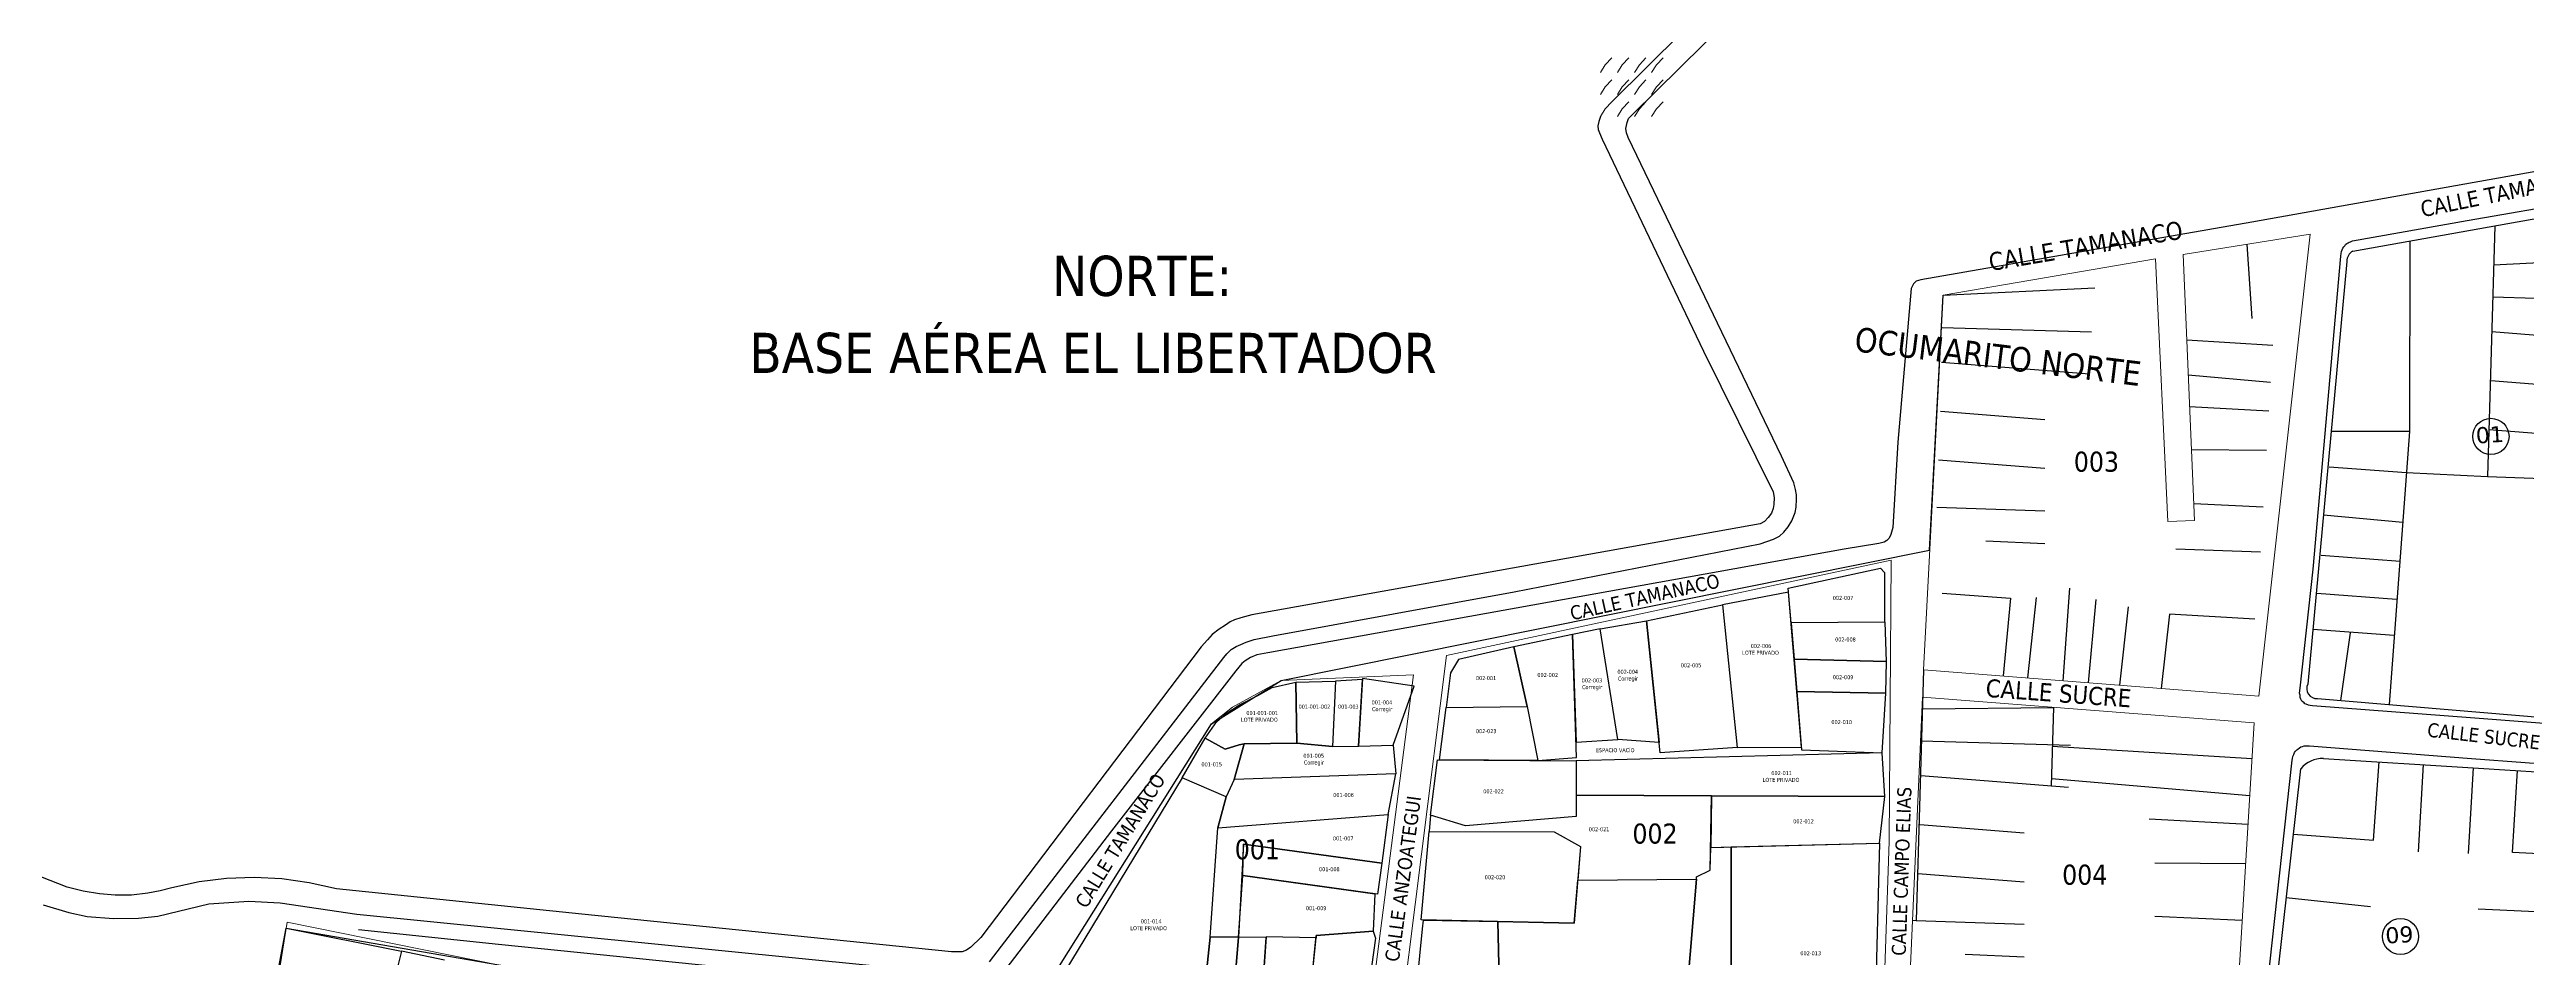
# Model space of a CAD drawing. Header units: metres. Extents: x 2 to 659295185, y -28 to 1124222152.
# Drawn here: x 658621 to 659239, y 1124797 to 1125023 of the extents above; entities that cross this region are included whole.
import ezdxf
from ezdxf.enums import TextEntityAlignment as Align

# ---------------------------------------------------------------- set-up
doc = ezdxf.new("R2010")
doc.units = ezdxf.units.M
doc.header["$MEASUREMENT"] = 0
for name, color, linetype in [('CALLES', 1, 'CONTINUOUS'), ('División Parroquial', 130, 'CONTINUOUS'), ('MANZANA', 30, 'CONTINUOUS'), ('Numero de manzana', 6, 'CONTINUOUS'), ('Parcelas', 140, 'CONTINUOUS'), ('texto', 255, 'CONTINUOUS'), ('TEXTOS', 7, 'CONTINUOUS')]:
    doc.layers.add(name, color=color, linetype=linetype)
doc.styles.add('ROMAN', font='verdana.ttf')
doc.styles.get("Standard").update_dxf_attribs({"font": 'tahoma.ttf'})

# ---------------------------------------------------------------- blocks, each defined once
blk = doc.blocks.new('*U1612')
at = {"layer": 'MANZANA', "lineweight": -2}
for p, q in [((-0.22, 0.06), (-1.42, -1.83)), ((1.42, 1.83), (-0.22, 0.06))]:
    blk.add_line(p, q, dxfattribs=at)
blk = doc.blocks.new('*U1613')
at = {"layer": 'texto', "color": 0, "linetype": 'ByBlock', "lineweight": -2, "transparency": 16777216}
for p in [(0, 10.98), (4.25, 10.98), (8.51, 10.98), (12.76, 10.98), (0, 5.49), (4.25, 5.49), (8.51, 5.49), (12.76, 5.49), (0, 0), (4.25, 0), (8.51, 0), (12.76, 0)]:
    blk.add_blockref('*U1612', p, dxfattribs=at)

msp = doc.modelspace()

# ---------------------------------------------------------------- linework, layer by layer
at = {"layer": 'División Parroquial', "lineweight": -3}
msp.add_line((659168.836, 1124974.8375), (659170.1187, 1124956.3331), dxfattribs=at)
at = {"layer": 'MANZANA', "lineweight": -2}
for p, q in [((659116.3468, 1125115.0061), (659010.6433, 1125010.3474)), ((659015.8052, 1125007.168), (659094.1324, 1125084.4923)), ((659404.2834, 1125022.185), (659170.0932, 1124980.3235)), ((659007.3779, 1125005.4684), (659007.1635, 1125004.3686)), ((659007.1635, 1125004.3686), (659007.2707, 1125003.4788)), ((659007.8067, 1125006.6881), (659007.3779, 1125005.4684)), ((659014.1725, 1125003.7287), (659014.5023, 1125005.1685)), ((659014.5023, 1125005.1685), (659014.8239, 1125006.1682)), ((659014.8239, 1125006.1682), (659015.8052, 1125007.168)), ((659007.2707, 1125003.4788), (659007.6088, 1125002.599)), ((659007.6088, 1125002.599), (659008.2685, 1125001.0493)), ((659008.2685, 1125001.0493), (659033.4925, 1124948.19)), ((659014.2879, 1125002.629), (659014.1725, 1125003.7287)), ((659014.7332, 1125001.4092), (659014.2879, 1125002.629)), ((659052.895, 1124922.0654), (659014.7332, 1125001.4092)), ((659223.7819, 1124980.7834), (659266.1573, 1124988.0519)), ((659170.0932, 1124980.3235), (659087.6512, 1124966.0164)), ((659195.2018, 1124975.6745), (659223.7819, 1124980.7834)), ((659192.4806, 1124973.005), (659192.5878, 1124973.4549)), ((659192.5878, 1124973.4549), (659192.8022, 1124973.8948)), ((659192.8022, 1124973.8948), (659193.0249, 1124974.2248)), ((659193.0249, 1124974.2248), (659193.2392, 1124974.4547)), ((659193.2392, 1124974.4547), (659193.4536, 1124974.7846)), ((659193.4536, 1124974.7846), (659193.7835, 1124975.0046)), ((659193.7835, 1124975.0046), (659194.1133, 1124975.2245)), ((659194.1133, 1124975.2245), (659194.3277, 1124975.3445)), ((659194.3277, 1124975.3445), (659194.6575, 1124975.4545)), ((659194.6575, 1124975.4545), (659195.2018, 1124975.6745)), ((659185.381, 1124893.9011), (659192.2662, 1124971.9052)), ((659192.2662, 1124971.9052), (659192.3734, 1124972.5651)), ((659192.3734, 1124972.5651), (659192.4806, 1124973.005)), ((659085.2517, 1124963.7869), (659081.9121, 1124925.5047)), ((659085.7877, 1124965.0066), (659085.2517, 1124963.7869)), ((659086.4473, 1124965.6765), (659085.7877, 1124965.0066)), ((659087.6512, 1124966.0164), (659086.4473, 1124965.6765)), ((659089.8071, 1124898.6566), (659093.213, 1124962.146)), ((659033.4925, 1124948.19), (659050.85, 1124913.2072)), ((659081.9121, 1124925.5047), (659080.6917, 1124904.269)), ((659055.9872, 1124915.4367), (659052.895, 1124922.0654)), ((659050.85, 1124913.2072), (659051.0726, 1124911.7675)), ((659051.0726, 1124911.7675), (659050.9737, 1124909.9978)), ((659056.4324, 1124913.7771), (659055.9872, 1124915.4367)), ((659056.6633, 1124912.4573), (659056.4324, 1124913.7771)), ((659056.6633, 1124911.3475), (659056.6633, 1124912.4573)), ((659048.6896, 1124905.7887), (659047.6011, 1124905.2288)), ((659049.5637, 1124906.7785), (659048.6896, 1124905.7887)), ((659050.4377, 1124907.8883), (659049.5637, 1124906.7785)), ((659050.8665, 1124908.998), (659050.4377, 1124907.8883)), ((659050.9737, 1124909.9978), (659050.8665, 1124908.998)), ((659054.6184, 1124904.4789), (659055.4842, 1124905.9287)), ((659055.4842, 1124905.9287), (659056.35, 1124908.0282)), ((659056.35, 1124908.0282), (659056.5644, 1124909.358)), ((659056.5644, 1124909.358), (659056.6633, 1124911.3475)), ((659047.6011, 1124905.2288), (658920.9285, 1124882.5434)), ((658986.318, 1124888.2522), (659047.6176, 1124900.2498)), ((659047.6176, 1124900.2498), (659050.8995, 1124901.3696)), ((659050.8995, 1124901.3696), (659052.4332, 1124902.1494)), ((659052.4332, 1124902.1494), (659053.5217, 1124903.1492)), ((659053.5217, 1124903.1492), (659054.6184, 1124904.4789)), ((659077.2037, 1124900.2698), (659068.5538, 1124898.9001)), ((659078.5148, 1124900.6097), (659077.2037, 1124900.2698)), ((659079.1745, 1124901.0496), (659078.5148, 1124900.6097)), ((659079.7187, 1124901.6095), (659079.1745, 1124901.0496)), ((659080.1557, 1124902.4993), (659079.7187, 1124901.6095)), ((659080.6917, 1124904.269), (659080.1557, 1124902.4993)), ((659068.5538, 1124898.9001), (658924.9112, 1124873.0453)), ((658928.238, 1124866.145), (659089.8071, 1124898.6566)), ((659182.1156, 1124864.2471), (659185.381, 1124893.9011)), ((658926.2058, 1124877.2545), (658986.318, 1124888.2522)), ((658915.5604, 1124880.7438), (658914.3648, 1124879.9639)), ((658916.6571, 1124881.3037), (658915.5604, 1124880.7438)), ((658918.1909, 1124881.7536), (658916.6571, 1124881.3037)), ((658920.9285, 1124882.5434), (658918.1909, 1124881.7536)), ((658908.3618, 1124874.515), (658853.461, 1124802.1598)), ((658909.8873, 1124876.2947), (658908.3618, 1124874.515)), ((658911.0829, 1124877.6244), (658909.8873, 1124876.2947)), ((658912.8311, 1124878.9641), (658911.0829, 1124877.6244)), ((658914.3648, 1124879.9639), (658912.8311, 1124878.9641)), ((658915.8161, 1124873.8852), (658917.0117, 1124874.665)), ((658917.0117, 1124874.665), (658918.2156, 1124875.1149)), ((658918.2156, 1124875.1149), (658919.5349, 1124875.6748)), ((658919.5349, 1124875.6748), (658921.4975, 1124876.3447)), ((658921.4975, 1124876.3447), (658926.2058, 1124877.2545)), ((658858.6146, 1124799.9702), (658913.9607, 1124871.8856)), ((658916.9293, 1124868.5863), (658885.9908, 1124828.7444)), ((658913.9607, 1124871.8856), (658914.7194, 1124872.7754)), ((658914.7194, 1124872.7754), (658915.8161, 1124873.8852)), ((658918.463, 1124870.3659), (658916.9293, 1124868.5863)), ((658919.3288, 1124871.0258), (658918.463, 1124870.3659)), ((658920.6399, 1124871.9156), (658919.3288, 1124871.0258)), ((658922.1736, 1124872.5954), (658920.6399, 1124871.9156)), ((658924.9112, 1124873.0453), (658922.1736, 1124872.5954)), ((658910.885, 1124855.343), (658928.238, 1124866.145)), ((659182.0167, 1124863.0274), (659182.1156, 1124864.2471)), ((659182.1239, 1124862.4775), (659182.0167, 1124863.0274)), ((659182.1321, 1124861.9176), (659182.1239, 1124862.4775)), ((658909.3282, 1124851.7878), (658912.2605, 1124855.9483)), ((659182.3465, 1124861.4777), (659182.1321, 1124861.9176)), ((659182.5691, 1124861.0378), (659182.3465, 1124861.4777)), ((659182.7918, 1124860.8178), (659182.5691, 1124861.0378)), ((659183.1216, 1124860.5979), (659182.7918, 1124860.8178)), ((659183.3442, 1124860.3779), (659183.1216, 1124860.5979)), ((659183.6658, 1124860.2679), (659183.3442, 1124860.3779)), ((659184.2183, 1124860.048), (659183.6658, 1124860.2679)), ((659184.6553, 1124859.938), (659184.2183, 1124860.048)), ((659185.2078, 1124859.828), (659184.6553, 1124859.938)), ((659225.6537, 1124856.8087), (659185.2078, 1124859.828)), ((659257.4414, 1124854.2992), (659225.6537, 1124856.8087)), ((658866.685, 1124785.02), (658910.885, 1124855.343)), ((658903.5658, 1124841.9514), (658909.3282, 1124851.7878)), ((659182.734, 1124849.7601), (659183.1711, 1124849.8701)), ((659183.1711, 1124849.8701), (659183.6081, 1124849.8701)), ((659183.6081, 1124849.8701), (659184.4822, 1124849.8801)), ((659184.4822, 1124849.8801), (659224.8208, 1124846.7407)), ((659172.3278, 1124774.5054), (659180.1201, 1124846.3208)), ((659180.1201, 1124846.3208), (659180.2273, 1124846.7607)), ((659180.2273, 1124846.7607), (659180.3345, 1124847.2006)), ((659180.3345, 1124847.2006), (659180.5489, 1124847.7605)), ((659180.5489, 1124847.7605), (659180.7633, 1124848.2004)), ((659180.7633, 1124848.2004), (659180.9859, 1124848.5303)), ((659180.9859, 1124848.5303), (659181.3075, 1124848.8703)), ((659181.3075, 1124848.8703), (659181.5302, 1124849.0902)), ((659181.5302, 1124849.0902), (659181.9672, 1124849.4202)), ((659181.9672, 1124849.4202), (659182.297, 1124849.6401)), ((659182.297, 1124849.6401), (659182.734, 1124849.7601)), ((659224.8208, 1124846.7407), (659256.6086, 1124844.3412)), ((658625.818, 1124814.6372), (658598.1614, 1124825.575)), ((658885.9908, 1124828.7444), (658858.8703, 1124793.2316)), ((658629.7677, 1124813.6574), (658625.818, 1124814.6372)), ((658633.8247, 1124813.0176), (658629.7677, 1124813.6574)), ((658637.7744, 1124812.6976), (658633.8247, 1124813.0176)), ((658645.8801, 1124813.1775), (658641.8231, 1124812.7176)), ((658648.9476, 1124813.7474), (658645.8801, 1124813.1775)), ((658651.8996, 1124814.5373), (658648.9476, 1124813.7474)), ((658658.6859, 1124816.007), (658651.8996, 1124814.5373)), ((658665.4805, 1124816.8068), (658658.6859, 1124816.007)), ((658672.3822, 1124817.0567), (658665.4805, 1124816.8068)), ((658679.284, 1124816.7568), (658672.3822, 1124817.0567)), ((658686.0786, 1124815.797), (658679.284, 1124816.7568)), ((658692.8814, 1124814.2773), (658686.0786, 1124815.797)), ((658754.0491, 1124807.9086), (658692.8814, 1124814.2773)), ((658619.815, 1124810.2981), (658626.1808, 1124808.3385)), ((658626.1808, 1124808.3385), (658630.782, 1124807.3587)), ((658630.782, 1124807.3587), (658637.3621, 1124806.8388)), ((658637.3621, 1124806.8388), (658643.6043, 1124806.9788)), ((658641.8231, 1124812.7176), (658637.7744, 1124812.6976)), ((658643.6043, 1124806.9788), (658648.4281, 1124807.4387)), ((658648.4281, 1124807.4387), (658661.1184, 1124810.4881)), ((658661.1184, 1124810.4881), (658671.0877, 1124811.1879)), ((658671.0877, 1124811.1879), (658678.8717, 1124810.788)), ((658678.8717, 1124810.788), (658697.9526, 1124807.9886)), ((658697.9526, 1124807.9886), (658843.9618, 1124793.3816)), ((658846.1304, 1124798.5905), (658754.0491, 1124807.9086)), ((658622.8318, 1124496.1346), (658680.352, 1124804.4821)), ((658680.352, 1124804.4821), (658802.718, 1124783.406)), ((658733.2696, 1124800.4101), (658698.4061, 1124804.0094)), ((658792.9035, 1124794.3714), (658733.2696, 1124800.4101)), ((658853.461, 1124802.1598), (658850.946, 1124799.7203)), ((658847.557, 1124798.6005), (658846.1304, 1124798.5905)), ((658848.7609, 1124798.6005), (658847.557, 1124798.6005)), ((658849.8576, 1124798.9404), (658848.7609, 1124798.6005)), ((658850.946, 1124799.7203), (658849.8576, 1124798.9404)), ((658855.5719, 1124796.091), (658858.6146, 1124799.9702))]:
    msp.add_line(p, q, dxfattribs=at)
at = {"layer": 'MANZANA', "linetype": 'Continuous', "lineweight": 15}
for points in [[(659093.213, 1124962.146), (659146.113, 1124971.209), (659149.198, 1124905.788), (659155.788, 1124906.055), (659153.001, 1124972.32), (659184.671, 1124977.355), (659171.868, 1124862.298), (659088.314, 1124868.839), (659093.213, 1124962.146)], [(658969.428, 1124872.377), (659080.23, 1124896.178), (659079.705, 1124826.047), (659077.483, 1124760.453), (658956.998, 1124773.438), (658969.428, 1124872.377)], [(658866.685, 1124785.02), (658949.231, 1124774.189), (658961.194, 1124867.548), (658928.238, 1124866.145), (658916.161, 1124859.492), (658910.885, 1124855.343), (658866.685, 1124785.02)], [(659088.015, 1124862.015), (659170.668, 1124855.591), (659166.451, 1124785.551), (659162.537, 1124750.575), (659087.388, 1124759.423), (659083.681, 1124763.564), (659088.015, 1124862.015)], [(658680.592, 1124805.983), (658734.366, 1124795.109), (658718.661, 1124703.219), (658665.109, 1124709.144), (658680.592, 1124805.983)]]:
    msp.add_lwpolyline(points, dxfattribs=at)
at = {"layer": 'Numero de manzana', "lineweight": -2}
for centre in [(659229.6727, 1124926.9799), (659207.1427, 1124802.3868)]:
    msp.add_circle(centre, 4.5001, dxfattribs=at)
at = {"layer": 'Parcelas', "lineweight": -3}
for p, q in [((659195.267, 1124973.137), (659266.0046, 1124985.7746)), ((659230.6358, 1124979.4558), (659228.7927, 1124917.0008)), ((659209.4864, 1124975.6774), (659209.3864, 1124928.1807)), ((659193.7622, 1124970.5689), (659184.0518, 1124865.2863)), ((659230.3497, 1124969.7601), (659268.1257, 1124971.6048)), ((659093.213, 1124962.146), (659130.9891, 1124963.9907)), ((659230.1132, 1124961.7463), (659267.2662, 1124960.6499)), ((659092.9765, 1124954.1322), (659130.1295, 1124953.0357)), ((659153.8958, 1124951.0449), (659175.3194, 1124949.7297)), ((659229.9235, 1124953.0752), (659266.7816, 1124950.1832)), ((659092.7868, 1124945.4611), (659129.6449, 1124942.569)), ((659154.2646, 1124942.2768), (659174.7643, 1124940.51)), ((659229.6841, 1124940.8799), (659265.9059, 1124938.0378)), ((659092.5474, 1124933.2658), (659118.5308, 1124931.227)), ((659154.5933, 1124934.4617), (659174.3341, 1124933.3643)), ((659209.3864, 1124928.1807), (659190.0276, 1124928.2214)), ((659209.3864, 1124928.1807), (659204.3093, 1124860.172)), ((659229.1921, 1124928.7283), (659264.7296, 1124925.9398)), ((659092.0554, 1124921.1141), (659118.5308, 1124919.0367)), ((659155.0459, 1124923.6999), (659173.7446, 1124923.5737)), ((659189.3356, 1124919.3897), (659208.6226, 1124917.9498)), ((659208.6226, 1124917.9498), (659228.7927, 1124917.0008)), ((659228.7927, 1124917.0008), (659263.7438, 1124915.7586)), ((659091.656, 1124909.3867), (659118.5308, 1124908.4315)), ((659155.6116, 1124910.2496), (659172.8923, 1124909.4175)), ((659187.9429, 1124907.4736), (659207.7591, 1124905.646)), ((659103.8472, 1124900.9733), (659118.5308, 1124900.2824)), ((659151.1263, 1124899.0044), (659172.2176, 1124898.211)), ((659187.3335, 1124897.3747), (659207.022, 1124895.9049)), ((659092.9177, 1124887.9636), (659109.9987, 1124886.6402)), ((659114.2726, 1124866.8068), (659116.4779, 1124886.8209)), ((659123.1043, 1124866.1155), (659124.7965, 1124889.1485)), ((659186.2899, 1124887.932), (659206.1606, 1124886.4486)), ((659109.9987, 1124886.6402), (659108.1298, 1124867.2877)), ((659129.4409, 1124865.6194), (659131.2892, 1124886.3398)), ((659137.1974, 1124865.0122), (659139.3574, 1124884.5356)), ((659149.5587, 1124882.6788), (659147.5397, 1124864.2025)), ((659170.8389, 1124881.4299), (659149.5587, 1124882.6788)), ((659185.3128, 1124878.9573), (659205.5987, 1124877.4429)), ((659192.2801, 1124861.1789), (659194.6735, 1124878.0762)), ((659088.314, 1124868.839), (659086.4709, 1124806.384)), ((659088.0279, 1124859.1433), (659120.6753, 1124859.4766)), ((659120.6753, 1124859.4766), (659120.0978, 1124839.9086)), ((659186.4763, 1124861.6648), (659256.6242, 1124855.7928)), ((659087.7914, 1124851.1295), (659124.9444, 1124850.0331)), ((659120.3892, 1124849.7809), (659170.1343, 1124846.727)), ((659171.9413, 1124751.813), (659182.2733, 1124844.194)), ((659187.9231, 1124846.7513), (659225.2051, 1124844.424)), ((659200.4039, 1124826.3995), (659201.8554, 1124845.8816)), ((659212.7841, 1124845.1993), (659211.5315, 1124823.5067)), ((659225.2051, 1124844.424), (659224.0313, 1124823.0499)), ((659225.2051, 1124844.424), (659252.229, 1124842.737)), ((659235.0066, 1124823.3544), (659236.2787, 1124843.7327)), ((659087.6016, 1124842.4584), (659124.4598, 1124839.5664)), ((659120.1527, 1124841.7671), (659169.5792, 1124837.5074)), ((659144.556, 1124831.7288), (659169.149, 1124830.3616)), ((659087.3622, 1124830.2631), (659113.3457, 1124828.2244)), ((659180.4494, 1124827.8862), (659200.4039, 1124826.3995)), ((659145.9411, 1124820.7237), (659168.5595, 1124820.571)), ((659255.2274, 1124822.3147), (659235.0066, 1124823.3544)), ((659086.8703, 1124818.1115), (659113.3457, 1124816.0341)), ((659145.9411, 1124807.4629), (659167.7072, 1124806.4148)), ((659178.6812, 1124812.0764), (659199.6605, 1124809.8679)), ((659254.4153, 1124807.9096), (659226.4838, 1124809.2197)), ((659085.5679, 1124806.4265), (659086.4709, 1124806.384)), ((659086.4709, 1124806.384), (659113.3457, 1124805.4288)), ((659098.6621, 1124797.9706), (659113.3457, 1124797.2797))]:
    msp.add_line(p, q, dxfattribs=at)
at = {"layer": 'Parcelas', "lineweight": -2}
for p, q in [((659054.5608, 1124889.2076), (659077.5999, 1124894.1818)), ((659077.5999, 1124894.1818), (659078.6206, 1124893.0826)), ((659078.6206, 1124893.0826), (659078.5932, 1124880.7047)), ((659054.6549, 1124888.1819), (659038.2575, 1124885.0169)), ((659055.2935, 1124880.5385), (659054.5608, 1124889.2076)), ((659057.8857, 1124849.5166), (659054.6549, 1124888.1819)), ((659007.7746, 1124879.0344), (659019.3071, 1124881.007)), ((659019.3071, 1124881.007), (659038.2575, 1124885.0169)), ((659022.6619, 1124848.1779), (659019.3071, 1124881.007)), ((659019.3071, 1124881.007), (659022.3996, 1124850.7446)), ((659038.2575, 1124885.0169), (659041.8857, 1124849.5118)), ((659038.2575, 1124885.0169), (659041.8857, 1124849.5118)), ((659078.7729, 1124880.706), (659055.2935, 1124880.5385)), ((659078.5932, 1124880.7047), (659055.2935, 1124880.5385)), ((659079.115, 1124870.932), (659078.7729, 1124880.706)), ((658986.2157, 1124874.5525), (658972.4671, 1124871.4241)), ((659000.8362, 1124877.6254), (658986.2157, 1124874.5525)), ((658986.2157, 1124874.5525), (658989.5593, 1124859.6753)), ((658989.5597, 1124859.6736), (658986.2157, 1124874.5525)), ((659007.7746, 1124879.0344), (659000.8362, 1124877.6254)), ((659000.8362, 1124877.6254), (659001.7427, 1124850.7707)), ((659001.8714, 1124846.9576), (659000.8362, 1124877.6254)), ((659012.1221, 1124851.4246), (659007.7746, 1124879.0344)), ((659012.1221, 1124851.4246), (659007.7746, 1124879.0344)), ((659055.2935, 1124880.5385), (659056.0513, 1124871.4701)), ((658972.4671, 1124871.4241), (658970.4218, 1124868.0332)), ((659079.115, 1124870.932), (659056.0513, 1124871.4701)), ((659056.0513, 1124871.4701), (659056.7258, 1124863.3982)), ((659056.0513, 1124871.4701), (659079.115, 1124870.932)), ((659078.9517, 1124862.9736), (659079.115, 1124870.932)), ((658917.8859, 1124860.0904), (658922.4704, 1124862.4584)), ((658922.4704, 1124862.4584), (658925.9961, 1124864.3897)), ((658925.9961, 1124864.3897), (658931.9207, 1124865.7103)), ((658931.9207, 1124865.7103), (658941.7952, 1124866.0389)), ((658931.9207, 1124865.7103), (658932.1608, 1124850.5322)), ((658932.1608, 1124850.5322), (658931.9207, 1124865.7103)), ((658941.7952, 1124866.0389), (658941.0143, 1124849.7275)), ((658941.7952, 1124866.0389), (658941.0143, 1124849.7275)), ((658948.5464, 1124866.3846), (658941.7952, 1124866.0389)), ((658948.5643, 1124866.6841), (658947.554, 1124849.7842)), ((658947.554, 1124849.7842), (658948.5464, 1124866.3846)), ((658961.4162, 1124864.7273), (658948.5643, 1124866.6841)), ((658956.1508, 1124850.0216), (658961.4162, 1124864.7273)), ((658970.4218, 1124868.0332), (658969.3608, 1124859.4586)), ((659078.9517, 1124862.9736), (659056.7258, 1124863.3982)), ((659056.7258, 1124863.3982), (659057.9381, 1124848.8888)), ((659056.7258, 1124863.3982), (659078.9517, 1124862.9736)), ((659077.9635, 1124848.122), (659078.9517, 1124862.9736)), ((658912.2605, 1124855.9483), (658914.5712, 1124857.9237)), ((658914.5712, 1124857.9237), (658917.8859, 1124860.0904)), ((658967.7191, 1124846.361), (658969.3604, 1124859.4603)), ((658969.3604, 1124859.4603), (658989.5593, 1124859.6753)), ((658969.3608, 1124859.4586), (658989.5597, 1124859.6736)), ((658989.5593, 1124859.6753), (658992.1987, 1124846.2302)), ((658989.5593, 1124859.6753), (658992.1987, 1124846.2302)), ((658914.3489, 1124849.0682), (658909.3282, 1124851.7878)), ((658909.3282, 1124851.7878), (658914.3489, 1124849.0682)), ((658917.7822, 1124850.1173), (658914.3489, 1124849.0682)), ((658914.3489, 1124849.0682), (658917.7822, 1124850.1173)), ((658916.5498, 1124841.5252), (658919.0233, 1124850.3864)), ((658919.0233, 1124850.3864), (658916.5498, 1124841.5252)), ((658919.0233, 1124850.3864), (658917.7822, 1124850.1173)), ((658917.7822, 1124850.1173), (658919.0233, 1124850.3864)), ((658919.0233, 1124850.3864), (658932.1608, 1124850.5322)), ((658932.1608, 1124850.5322), (658919.0233, 1124850.3864)), ((658932.1608, 1124850.5322), (658941.0143, 1124849.7275)), ((658941.0143, 1124849.7275), (658932.1608, 1124850.5322)), ((658941.0143, 1124849.7275), (658947.554, 1124849.7842)), ((658941.0143, 1124849.7275), (658947.554, 1124849.7842)), ((658947.554, 1124849.7842), (658956.1508, 1124850.0216)), ((658947.554, 1124849.7842), (658956.1508, 1124850.0216)), ((658956.1508, 1124850.0216), (658956.8456, 1124842.9225)), ((659001.7427, 1124850.7707), (659012.1221, 1124851.4246)), ((659022.3996, 1124850.7446), (659012.1221, 1124851.4246)), ((658965.4897, 1124832.612), (658967.2191, 1124846.3637)), ((658967.2191, 1124846.3637), (659001.7986, 1124846.1789)), ((658992.1987, 1124846.2302), (658967.7191, 1124846.361)), ((658992.1987, 1124846.2302), (659001.8714, 1124846.9576)), ((659077.9635, 1124848.122), (659001.7986, 1124846.1789)), ((659001.7986, 1124846.1789), (659001.7986, 1124837.5789)), ((659001.7986, 1124846.1789), (659001.7986, 1124832.2789)), ((659041.8857, 1124849.5118), (659022.6619, 1124848.1779)), ((659041.8857, 1124849.5118), (659057.8857, 1124849.5166)), ((659057.9381, 1124848.8888), (659077.9635, 1124848.122)), ((659078.6298, 1124837.2925), (659077.9635, 1124848.122)), ((658903.5658, 1124841.9514), (658870.7526, 1124787.7734)), ((658914.5892, 1124837.2097), (658903.5658, 1124841.9514)), ((658914.5892, 1124837.2097), (658903.5658, 1124841.9514)), ((658916.5498, 1124841.5252), (658914.5892, 1124837.2097)), ((658916.5498, 1124841.5252), (658914.5892, 1124837.2097)), ((658956.8456, 1124842.9225), (658916.5498, 1124841.5252)), ((658956.8456, 1124842.9225), (658916.5498, 1124841.5252)), ((658954.9401, 1124832.7494), (658956.8456, 1124842.9225)), ((659001.7986, 1124837.5789), (659035.5119, 1124837.4374)), ((659035.5119, 1124837.4374), (659001.7986, 1124837.5789)), ((659001.7986, 1124837.5789), (659001.7986, 1124832.2789)), ((659035.1683, 1124818.9506), (659035.5119, 1124837.4374)), ((659035.5119, 1124837.4374), (659035.2726, 1124824.5597)), ((659035.5119, 1124837.4374), (659078.6298, 1124837.2925)), ((659078.6298, 1124837.2925), (659035.5119, 1124837.4374)), ((658912.4472, 1124829.4601), (658914.5892, 1124837.2097)), ((658914.5892, 1124837.2097), (658912.4472, 1124829.4601)), ((658912.4472, 1124829.4601), (658954.9401, 1124832.7494)), ((658912.4472, 1124829.4601), (658954.9401, 1124832.7494)), ((658954.9401, 1124832.7494), (658953.3059, 1124820.6795)), ((658965.4897, 1124832.612), (658965.1727, 1124828.5042)), ((658974.1956, 1124829.9629), (658965.4897, 1124832.612)), ((658974.1956, 1124829.9629), (658965.4897, 1124832.612)), ((659001.7986, 1124832.2789), (658974.1956, 1124829.9629)), ((659001.7986, 1124832.2789), (658974.1956, 1124829.9629)), ((659077.3582, 1124825.6618), (659078.6298, 1124837.2925)), ((658910.5443, 1124802.2365), (658912.4472, 1124829.4601)), ((658910.5443, 1124802.2365), (658912.4472, 1124829.4601)), ((658918.8742, 1124825.3715), (658917.6043, 1124802.2425)), ((658918.6986, 1124817.6035), (658918.8742, 1124825.3715)), ((658953.3059, 1124820.6795), (658918.8742, 1124825.3715)), ((658918.8742, 1124825.3715), (658953.3059, 1124820.6795)), ((658963.1132, 1124806.5004), (658965.1727, 1124828.5042)), ((658965.1727, 1124828.5042), (658996.2526, 1124828.4288)), ((658965.1727, 1124828.5042), (658996.2526, 1124828.4288)), ((658996.2526, 1124828.4288), (659002.8048, 1124824.7793)), ((658996.2526, 1124828.4288), (659002.8048, 1124824.7793)), ((659035.2726, 1124824.5597), (659077.3582, 1124825.6618)), ((659040.3463, 1124824.6926), (659077.3582, 1124825.6618)), ((659077.3582, 1124825.6618), (659075.7179, 1124764.7838)), ((658953.3059, 1124820.6795), (658952.2718, 1124812.908)), ((659002.8048, 1124824.7793), (659001.2857, 1124805.7399)), ((659002.8048, 1124824.7793), (659002.1407, 1124816.4558)), ((659031.6998, 1124817.2797), (659035.1683, 1124818.9506)), ((659031.6998, 1124817.2797), (659035.1683, 1124818.9506)), ((659035.1683, 1124818.9506), (659035.2726, 1124824.5597)), ((659035.2726, 1124824.5597), (659040.3463, 1124824.6926)), ((659040.3463, 1124824.6926), (659040.3463, 1124765.3229)), ((659040.3463, 1124765.3229), (659040.3463, 1124824.6926)), ((658917.6043, 1124802.2425), (658918.6986, 1124817.6035)), ((658918.6986, 1124817.6035), (658951.638, 1124812.9967)), ((658952.2718, 1124812.908), (658918.6986, 1124817.6035)), ((658951.638, 1124812.9967), (658951.1992, 1124803.687)), ((659001.2857, 1124805.7399), (659002.1407, 1124816.4558)), ((659002.1407, 1124816.4558), (659031.6998, 1124816.6797)), ((659002.1407, 1124816.4558), (659031.6998, 1124816.6797)), ((659031.6998, 1124816.6797), (659029.2963, 1124788.0415)), ((659029.2963, 1124788.0415), (659031.6998, 1124816.6797)), ((659031.6998, 1124816.6797), (659031.6998, 1124817.2797)), ((659031.6998, 1124816.6797), (659031.6998, 1124817.2797)), ((658675.6236, 1124774.9077), (658680.352, 1124804.4821)), ((658680.352, 1124804.4821), (658709.1338, 1124798.7348)), ((658908.3334, 1124781.3833), (658910.5443, 1124802.2365)), ((658910.5443, 1124802.2365), (658908.3334, 1124781.3833)), ((658917.6043, 1124802.2425), (658910.5443, 1124802.2365)), ((658917.6043, 1124802.2425), (658910.5443, 1124802.2365)), ((658915.7966, 1124779.6747), (658917.6043, 1124802.2425)), ((658917.6043, 1124802.2425), (658915.7966, 1124779.6747)), ((658924.5035, 1124802.143), (658917.6043, 1124802.2425)), ((658924.5035, 1124802.143), (658917.6043, 1124802.2425)), ((658924.5167, 1124802.3426), (658923.0394, 1124780.0114)), ((658923.0394, 1124780.0114), (658924.5035, 1124802.143)), ((658924.5167, 1124802.3426), (658924.5035, 1124802.143)), ((658936.9538, 1124802.07), (658924.5167, 1124802.3426)), ((658936.9538, 1124802.07), (658924.5167, 1124802.3426)), ((658934.4801, 1124777.1223), (658937.0087, 1124802.6273)), ((658934.5846, 1124778.1772), (658936.9538, 1124802.07)), ((658937.0087, 1124802.6273), (658936.9538, 1124802.07)), ((658937.0087, 1124802.6273), (658951.1992, 1124803.687)), ((658951.1992, 1124803.687), (658937.0087, 1124802.6273)), ((658951.7521, 1124802.0056), (658949.3937, 1124784.6753)), ((658951.1992, 1124803.687), (658951.7521, 1124802.0056)), ((658960.5028, 1124774.6355), (658963.4947, 1124804.2849)), ((659001.2857, 1124805.7399), (658963.1132, 1124806.5004)), ((658963.4947, 1124804.2849), (658963.6925, 1124806.4888)), ((658963.6925, 1124806.4888), (658982.2391, 1124806.1193)), ((658982.7735, 1124784.6035), (658982.2391, 1124806.1193)), ((658982.2391, 1124806.1193), (659001.2857, 1124805.7399)), ((658982.2391, 1124806.1193), (658982.7735, 1124784.6035)), ((658709.1338, 1124798.7348), (658701.8435, 1124769.9744)), ((658709.1338, 1124798.7348), (658701.8435, 1124769.9744)), ((658719.84, 1124796.4851), (658709.1338, 1124798.7348))]:
    msp.add_line(p, q, dxfattribs=at)
at = {"layer": 'Parcelas', "lineweight": -3}
for centre, radius, start, end in [((659196.7072, 1124970.5682), 2.945, 119.2763167, 179.9866388), ((659186.2999, 1124864.169), 2.5104, 153.5723047, 274.0294959), ((659187.9203, 1124839.2377), 7.5136, 89.9785743, 138.7269695)]:
    msp.add_arc(centre, radius, start, end, dxfattribs=at)

# ---------------------------------------------------------------- block references
at = {"layer": 'texto', "lineweight": 0}
msp.add_blockref('*U1613', (659009.225, 1125008.5178), dxfattribs=at)

# ---------------------------------------------------------------- texts
at = {"layer": 'CALLES', "color": 0}
for s, height, rotation, p in [('CALLE TAMANACO', 4, 11.5103297, (659212.5916, 1124981.5625)), ('CALLE TAMANACO', 4.5, 9.5964812, (659104.9701, 1124968.1454)), ('OCUMARITO NORTE', 6.117209, 353.023491, (659070.8725, 1124948.2237)), ('CALLE TAMANACO', 3.5, 12.5964812, (659000.6876, 1124881.1194)), ('CALLE SUCRE', 4.5, 355.8201293, (659103.6723, 1124862.0943)), ('CALLE TAMANACO', 3.5, 58.5070008, (658879.7146, 1124809.1498)), ('CALLE CAMPO ELIAS', 3.5, 88.0112996, (659083.8496, 1124797.524)), ('CALLE ANZOATEGUI', 3.5, 82.2888478, (658957.5502, 1124795.9314))]:
    msp.add_text(s, height=height, rotation=rotation, dxfattribs=at).set_placement(p)
msp.add_text('CALLE SUCRE', height=3.5, rotation=353.3777188, dxfattribs=at).set_placement((659227.8897, 1124852.3096), align=Align.MIDDLE)
at = {"layer": 'Numero de manzana', "lineweight": -2, "style": 'ROMAN'}
for s, p in [('01', (659226.025, 1124925.2033)), ('09', (659203.495, 1124800.6102))]:
    msp.add_text(s, height=4, rotation=3.4915349, dxfattribs=at).set_placement(p)
at = {"layer": 'Numero de manzana', "lineweight": -2}
for s, p in [('003', (659125.7518, 1124918.1875)), ('001', (658916.7032, 1124821.6106)), ('002', (659015.7791, 1124825.5283)), ('004', (659122.844, 1124815.2882))]:
    msp.add_text(s, height=5, dxfattribs=at).set_placement(p)
at = {"layer": 'Parcelas', "lineweight": -2}
for s, p in [('002-00', (659065.6854, 1124886.2421)), ('7', (659070.0354, 1124886.2421)), ('002-00', (659045.2387, 1124874.268)), ('6', (659049.5886, 1124874.268)), ('002-00', (659066.2808, 1124875.8863)), ('8', (659070.6307, 1124875.8863)), ('002-00', (659012.036, 1124867.8361)), ('4', (659016.3859, 1124867.8361)), ('002-00', (659027.8287, 1124869.4567)), ('5', (659032.1786, 1124869.4567)), ('LOTE PRIVADO', (659043.0978, 1124872.5805)), ('002', (658976.7802, 1124866.2693)), ('-00', (658979.0327, 1124866.2693)), ('1', (658981.0518, 1124866.2693)), ('002-002', (658992.0878, 1124867.0478)), ('002-00', (659003.1211, 1124865.6926)), ('Corregir', (659003.2136, 1124864.0078)), ('3', (659007.4711, 1124865.6926)), ('Corregir', (659012.1503, 1124866.1513)), ('002-00', (659065.6891, 1124866.4882)), ('9', (659070.0391, 1124866.4882)), ('LOTE PRIVADO', (658918.2425, 1124855.8939)), ('001-', (658919.5855, 1124857.5783)), ('001-001', (658922.3377, 1124857.5783)), ('001-', (658932.5945, 1124859.1544)), ('001-002', (658935.3467, 1124859.1544)), ('001-00', (658942.4145, 1124859.1541)), ('3', (658946.7645, 1124859.1541)), ('001-004', (658950.7887, 1124860.2052)), ('Corregir', (658950.8994, 1124858.5204)), ('002-0', (659065.3443, 1124855.3068)), ('10', (659068.9173, 1124855.3068)), ('002-02', (658976.7582, 1124853.0489)), ('3', (658981.1081, 1124853.0489)), ('001-0', (658908.3978, 1124844.7704)), ('15', (658911.9708, 1124844.7704)), ('001-005', (658933.7886, 1124846.9139)), ('Corregir', (658933.9051, 1124845.2291)), ('ESPACIO VACÍO', (659006.6645, 1124848.3033)), ('002-01', (659050.3863, 1124842.602)), ('001-00', (658941.2271, 1124837.1305)), ('6', (658945.577, 1124837.1305)), ('002-02', (658978.6069, 1124838.0624)), ('2', (658982.9568, 1124838.0624)), ('LOTE PRIVADO', (659048.2121, 1124840.9145)), ('1', (659054.7362, 1124842.602)), ('002-0', (659055.8344, 1124830.5847)), ('12', (659059.4074, 1124830.5847)), ('001-00', (658941.1435, 1124826.3284)), ('7', (658945.4934, 1124826.3284)), ('002-02', (659004.8952, 1124828.5993)), ('1', (659009.2451, 1124828.5993)), ('001-00', (658937.6864, 1124818.6558)), ('8', (658942.0363, 1124818.6558)), ('002-0', (658978.9676, 1124816.6559)), ('20', (658982.5406, 1124816.6559)), ('001-014', (658893.2887, 1124805.6421)), ('001-00', (658934.401, 1124808.9422)), ('9', (658938.7509, 1124808.9422)), ('LOTE PRIVADO', (658890.6652, 1124803.9577)), ('002-013', (659057.6148, 1124797.7173))]:
    msp.add_text(s, height=1, dxfattribs=at).set_placement(p)
at = {"layer": 'TEXTOS', "color": 0}
for s, p in [('NORTE:', (658871.157, 1124961.9776)), ('BASE AÉREA EL LIBERTADOR', (658795.7273, 1124942.7871))]:
    msp.add_text(s, height=10, dxfattribs=at).set_placement(p)

doc.saveas('drawing.dxf')
